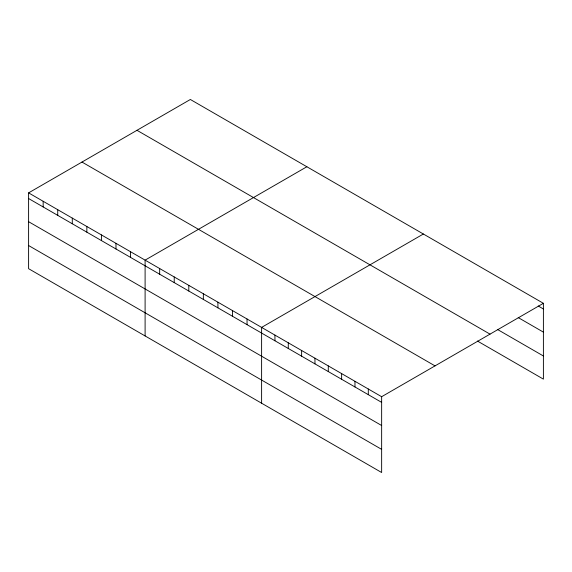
<?xml version="1.0" encoding="UTF-8"?>
<svg xmlns="http://www.w3.org/2000/svg" width="572" height="572" viewBox="0 0 572 572"><rect width="100%" height="100%" fill="white"/><g stroke="black" fill="none" stroke-linecap="round" stroke-linejoin="round"><path stroke-width="0.86" d="M381.646 425.518L381.646 396.703L28.6 192.878L28.6 268.69L381.646 472.515L381.646 425.518L28.6 221.693M477.456 341.048L543.4 379.122L543.4 303.31L190.354 99.485L28.6 192.878M306.864 166.752L145.102 260.138L145.102 335.95M423.366 234.012L261.611 327.398L261.611 403.21M381.646 396.703L543.4 303.31M538.216 305.984L543.4 308.98M518.211 317.582L543.4 332.125M497.461 329.451L543.4 355.977M136.98 130.302L490.018 334.134M81.982 162.055L435.02 365.887M28.6 198.541L381.646 402.373M28.6 245.538L381.646 449.363M368.304 389.003L368.304 394.673M354.969 381.302L354.969 386.972M341.634 373.602L341.634 379.272M328.292 365.901L328.292 371.571M314.957 358.201L314.957 363.871M301.623 350.5L301.623 356.17M288.281 342.8L288.281 348.47M274.946 335.099L274.946 340.769M247.047 318.997L247.047 324.66M232.482 310.589L232.482 316.252M217.918 302.18L217.918 307.843M203.353 293.772L203.353 299.435M188.796 285.364L188.796 291.026M174.231 276.955L174.231 282.625M159.667 268.547L159.667 274.217M130.538 251.73L130.538 257.4M115.98 243.322L115.98 248.992M101.416 234.913L101.416 240.583M86.851 226.505L86.851 232.175M72.286 218.096L72.286 223.766M57.729 209.695L57.729 215.358M43.165 201.287L43.165 206.95"/></g></svg>
